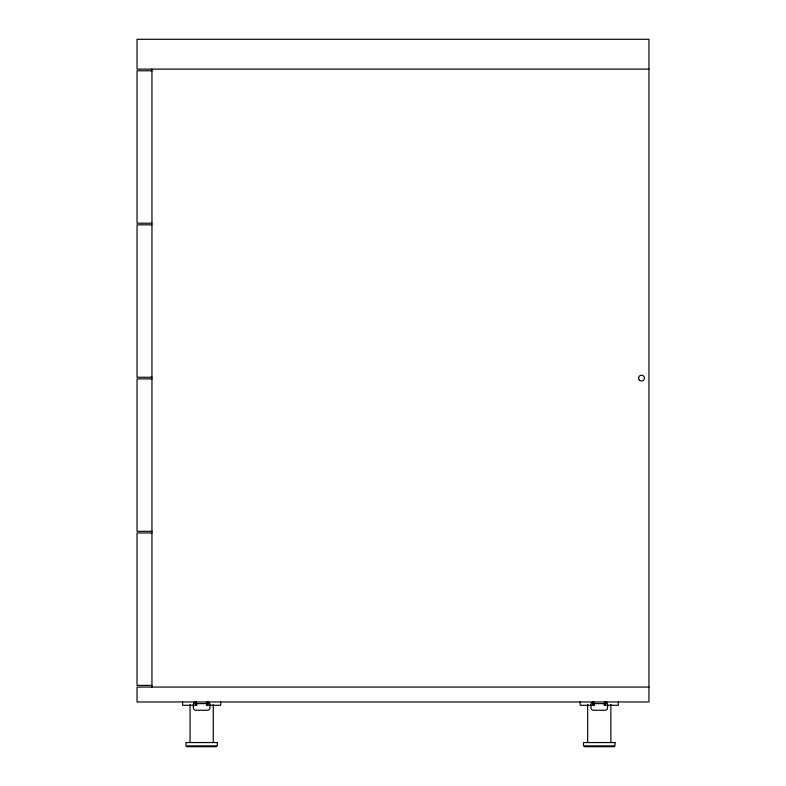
<?xml version="1.0" encoding="UTF-8"?>
<svg xmlns="http://www.w3.org/2000/svg" width="786" height="786" viewBox="0 0 786 786"><rect width="100%" height="100%" fill="white"/><g stroke="black" fill="none" stroke-linecap="round" stroke-linejoin="round"><path stroke-width="1.18" d="M648.961 69.119L137.039 69.119L137.039 39.3L648.961 39.3L648.961 701.967L137.039 701.967L137.039 687.062L648.961 687.062M151.953 70.779L137.039 70.779L137.039 223.195L151.953 223.195M151.953 224.845L137.039 224.845L137.039 377.26L151.953 377.26M151.953 378.921L137.039 378.921L137.039 531.336L151.953 531.336M151.953 532.987L137.039 532.987L137.039 685.402L151.953 685.402M195.852 703.627L207.455 703.627M593.459 703.627L605.053 703.627M193.896 705.288L182.598 705.288L182.598 701.967M209.41 705.288L220.709 705.288L220.709 701.967M591.504 705.288L580.206 705.288L580.206 701.967M607.008 705.288L618.307 705.288L618.307 701.967M186.734 746.7L216.572 746.7M584.342 746.7L614.171 746.7M610.85 704.452L610.85 742.554M605.878 701.967L605.878 705.288L604.198 705.288L604.198 703.627M604.542 701.967L604.542 705.288M594.314 703.627L594.314 705.288L592.634 705.288L592.634 701.967M593.97 701.967L593.97 705.288M587.663 704.452L587.663 742.554M213.252 704.452L213.252 742.554M208.28 701.967L208.28 705.288L206.59 705.288L206.59 703.627M206.934 701.967L206.934 705.288M196.716 703.627L196.716 705.288L195.026 705.288L195.026 701.967M196.372 701.967L196.372 705.288M190.055 704.452L190.055 742.554M151.953 69.119L151.953 687.062M207.779 701.986A2.486 2.486 0 0 1 209.941 704.452L209.941 707.764A2.486 2.486 0 0 1 207.455 710.249L195.852 710.249A2.486 2.486 0 0 1 193.366 707.764L193.366 704.452A2.486 2.486 0 0 1 195.213 702.055M605.701 702.055A2.486 2.486 0 0 1 607.539 704.452L607.539 707.764A2.486 2.486 0 0 1 605.053 710.249L593.459 710.249A2.486 2.486 0 0 1 590.974 707.764L590.974 704.452A2.486 2.486 0 0 1 593.135 701.986M217.398 742.554L185.909 742.554L185.909 745.875L217.398 745.875L217.398 742.554M615.006 742.554L583.507 742.554L583.507 745.875L615.006 745.875L615.006 742.554M639.45 380.139A2.898 2.898 0 0 0 644.304 378.842A2.898 2.898 0 0 0 640.747 375.286A2.898 2.898 0 0 0 639.45 380.139"/></g></svg>
